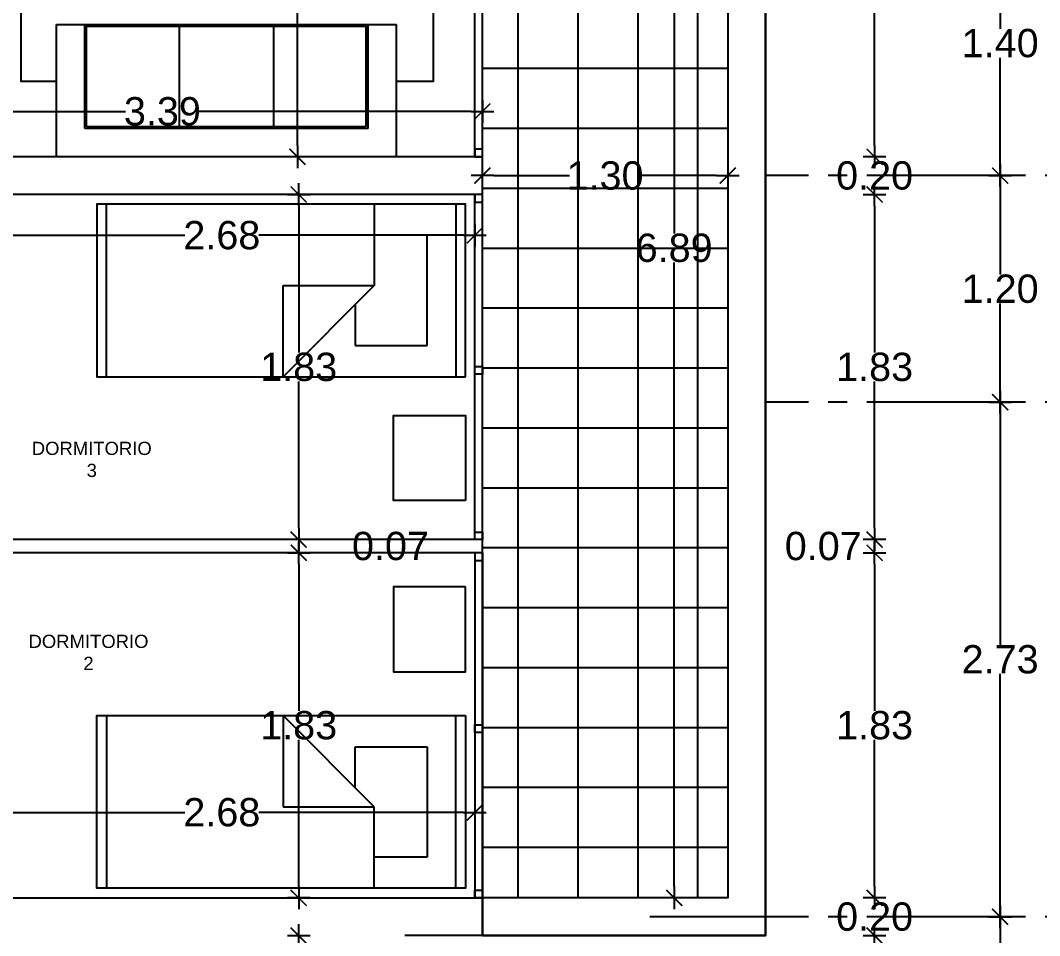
# Model space of a CAD drawing. Header units: millimetres. Extents: x 1217 to 2428, y 234 to 644.
# Drawn here: x 2363.05 to 2368.45, y 466.3 to 471.15 of the extents above; entities that cross this region are included whole.
import ezdxf

# ---------------------------------------------------------------- set-up
doc = ezdxf.new("R2010")
doc.units = ezdxf.units.MM
doc.linetypes.add('ACAD_ISO04W100', pattern=[30, 24, -3, 0, -3])
doc.layers.get('0').update_dxf_attribs({"lineweight": 5})
for name, color, linetype in [('0.1', 251, 'Continuous'), ('0.2', 2, 'Continuous'), ('0.3', 6, 'Continuous'), ('ARTEFACTOS', 4, 'Continuous'), ('COTAS', 252, 'Continuous'), ('COTAS INTERIORES', 3, 'Continuous'), ('Ejes', 8, 'Continuous'), ('Muebles', 8, 'Continuous'), ('muros', 7, 'Continuous'), ('SUPF', 171, 'Continuous'), ('Texto', 1, 'Continuous')]:
    doc.layers.add(name, color=color, linetype=linetype)
doc.styles.add('INTERARQ', font='arial.ttf')
doc.styles.get("Standard").update_dxf_attribs({"font": 'arial.ttf'})
doc.dimstyles.new('ESCALA_1-50', dxfattribs={"dimtxt": 0.15, "dimasz": 0.06, "dimexe": 0.18, "dimexo": 0.0625, "dimgap": 0, "dimtad": 0, "dimtih": 1, "dimtoh": 1, "dimzin": 0, "dimdsep": 46, "dimtxsty": 'INTERARQ', "dimblk": 'DIMTICK', "dimcen": 0, "dimse1": 1, "dimse2": 1, "dimclrd": 256, "dimclre": 1, "dimclrt": 2, "dimadec": 0, "dimazin": 0, "dimtfac": 4.5, "dimtofl": 0, "dimtmove": 2, "dimatfit": 3, "dimldrblk": 'DIMTICK', "dimfxl": 1, "dimtolj": 1, "dimtzin": 0, "dimarcsym": 0})

# ---------------------------------------------------------------- blocks, each defined once
blk = doc.blocks.new('sillon 150')
at = {"layer": 'ARTEFACTOS'}
for p, q in [((1.151, 0.05), (-0.651, 0.05)), ((-0.651, 0.05), (-0.651, -0.6515)), ((1.151, 0.05), (1.151, -0.6515)), ((1.001, -0.1), (-0.501, -0.1)), ((-0.501, -0.1), (-0.501, -0.6515)), ((0.001, -0.1), (0.001, -0.6515)), ((0.501, -0.1), (0.501, -0.6515)), ((1.001, -0.1), (1.001, -0.6515)), ((-0.501, -0.1098), (-0.501, -0.1098)), ((-0.491, -0.11), (0.991, -0.1103)), ((-0.491, -0.11), (-0.491, -0.6415)), ((0.991, -0.1103), (0.991, -0.6415)), ((-0.491, -0.6415), (0.991, -0.6415)), ((-0.651, -0.6515), (-0.501, -0.6515)), ((-0.501, -0.6515), (1.001, -0.6515)), ((1.001, -0.6515), (1.151, -0.6515))]:
    blk.add_line(p, q, dxfattribs=at)
blk = doc.blocks.new('Cama 1Pl')
at = {"layer": 'ARTEFACTOS'}
for p, q in [((-1.9012, -0.4572), (-1.9012, 0.4572)), ((-0.4826, 0.4572), (-0.4826, 0.0254)), ((-0.0508, 0.4572), (-0.0508, -0.4572)), ((-0.2032, 0.2921), (-0.4826, 0.2921)), ((-0.2032, -0.2921), (-0.2032, 0.2921)), ((-0.9652, -0.4572), (-0.9652, 0.0254)), ((-0.4826, 0.0254), (-0.9652, -0.4572)), ((-0.9652, 0.0254), (-0.4826, 0.0254)), ((-0.5842, -0.0762), (-0.5842, -0.2921)), ((-0.5842, -0.2921), (-0.2032, -0.2921))]:
    blk.add_line(p, q, dxfattribs=at)
blk.add_lwpolyline([(0, -0.4572), (0, 0.4572), (-1.952, 0.4572), (-1.952, -0.4572)], close=True, dxfattribs=at)
blk = doc.blocks.new('DIMTICK')
at = {"color": 1}
for p, q in [((0, 1), (0, -1)), ((-1, 0), (1, 0))]:
    blk.add_line(p, q, dxfattribs=at)
at = {"color": 3, "const_width": 0.141}
blk.add_lwpolyline([(0.707, 0.707), (-0.707, -0.707)], dxfattribs=at)
blk = doc.blocks.new('*D548')
at = {"layer": 'COTAS INTERIORES', "lineweight": -2, "ltscale": 3, "transparency": 16777216}
for p, q in [((2365.5584, 470.3281), (2365.9609, 470.3281)), ((2366.7384, 470.3281), (2366.3359, 470.3281))]:
    blk.add_line(p, q, dxfattribs=at)
at = {"layer": 'Defpoints', "color": 0, "ltscale": 3, "transparency": 16777216}
for p in [(2365.4984, 470.3283, 0), (2366.7984, 470.3283, 0), (2366.7984, 470.3281)]:
    blk.add_point(p, dxfattribs=at)
at = {"layer": 'COTAS INTERIORES', "lineweight": -2, "ltscale": 3, "transparency": 16777216, "xscale": 0.06, "yscale": 0.06, "zscale": 0.06, "rotation": 180}
blk.add_blockref('DIMTICK', (2365.4984, 470.3281), dxfattribs=at)
at = {"layer": 'COTAS INTERIORES', "lineweight": -2, "ltscale": 3, "transparency": 16777216, "xscale": 0.06, "yscale": 0.06, "zscale": 0.06}
blk.add_blockref('DIMTICK', (2366.7984, 470.3281), dxfattribs=at)
at = {"layer": 'COTAS INTERIORES', "color": 2, "ltscale": 3, "transparency": 16777216, "insert": (2366.1484, 470.3281), "char_height": 0.15, "attachment_point": 5, "style": 'INTERARQ'}
blk.add_mtext('\\A1;1.30', dxfattribs=at)
blk = doc.blocks.new('*D580')
at = {"layer": 'COTAS', "lineweight": -2, "ltscale": 3, "transparency": 16777216}
for p, q in [((2367.5764, 466.2412), (2367.5764, 464.8928)), ((2367.5764, 463.3913), (2367.5764, 464.7397))]:
    blk.add_line(p, q, dxfattribs=at)
at = {"layer": 'Defpoints', "color": 0, "ltscale": 3, "transparency": 16777216}
for p in [(2365.0884, 466.3012), (2367.5764, 466.3012), (2365.0884, 463.3313, 0)]:
    blk.add_point(p, dxfattribs=at)
at = {"layer": 'COTAS', "lineweight": -2, "ltscale": 3, "transparency": 16777216, "xscale": 0.06, "yscale": 0.06, "zscale": 0.06}
for p, rotation in [((2367.5764, 466.3012), 90), ((2367.5764, 463.3313), 270)]:
    blk.add_blockref('DIMTICK', p, dxfattribs=dict(at, rotation=rotation))
at = {"layer": 'COTAS', "color": 2, "ltscale": 3, "transparency": 16777216, "insert": (2367.5764, 464.8162), "char_height": 0.15, "attachment_point": 5, "style": 'INTERARQ'}
blk.add_mtext('\\A1;2.97', dxfattribs=at)
blk = doc.blocks.new('*D581')
at = {"layer": 'COTAS', "lineweight": -2, "ltscale": 3, "transparency": 16777216}
for p, q in [((2367.5764, 466.5612), (2367.5764, 466.6212)), ((2367.5764, 466.2412), (2367.5764, 466.1812))]:
    blk.add_line(p, q, dxfattribs=at)
at = {"layer": 'Defpoints', "color": 0, "ltscale": 3, "transparency": 16777216}
for p in [(2366.7983, 466.5012), (2367.5764, 466.5012), (2365.0884, 466.3012)]:
    blk.add_point(p, dxfattribs=at)
at = {"layer": 'COTAS', "lineweight": -2, "ltscale": 3, "transparency": 16777216, "xscale": 0.06, "yscale": 0.06, "zscale": 0.06}
for p, rotation in [((2367.5764, 466.5012), 270), ((2367.5764, 466.3012), 90)]:
    blk.add_blockref('DIMTICK', p, dxfattribs=dict(at, rotation=rotation))
at = {"layer": 'COTAS', "color": 2, "ltscale": 3, "transparency": 16777216, "insert": (2367.5764, 466.4012), "char_height": 0.15, "attachment_point": 5, "style": 'INTERARQ'}
blk.add_mtext('\\A1;0.20', dxfattribs=at)
blk = doc.blocks.new('*D582')
at = {"layer": 'COTAS', "lineweight": -2, "ltscale": 3, "transparency": 16777216}
for p, q in [((2367.5764, 468.2698), (2367.5764, 467.4921)), ((2367.5764, 466.5612), (2367.5764, 467.3389))]:
    blk.add_line(p, q, dxfattribs=at)
at = {"layer": 'Defpoints', "color": 0, "ltscale": 3, "transparency": 16777216}
for p in [(2365.4985, 468.3298), (2367.5764, 468.3298), (2366.7983, 466.5012)]:
    blk.add_point(p, dxfattribs=at)
at = {"layer": 'COTAS', "lineweight": -2, "ltscale": 3, "transparency": 16777216, "xscale": 0.06, "yscale": 0.06, "zscale": 0.06}
for p, rotation in [((2367.5764, 468.3298), 90), ((2367.5764, 466.5012), 270)]:
    blk.add_blockref('DIMTICK', p, dxfattribs=dict(at, rotation=rotation))
at = {"layer": 'COTAS', "color": 2, "ltscale": 3, "transparency": 16777216, "insert": (2367.5764, 467.4155), "char_height": 0.15, "attachment_point": 5, "style": 'INTERARQ'}
blk.add_mtext('\\A1;1.83', dxfattribs=at)
blk = doc.blocks.new('*D583')
at = {"layer": 'COTAS', "lineweight": -2, "ltscale": 3, "transparency": 16777216}
for p, q in [((2367.5764, 468.4598), (2367.5764, 468.5198)), ((2367.5764, 468.2698), (2367.5764, 468.2098))]:
    blk.add_line(p, q, dxfattribs=at)
at = {"layer": 'Defpoints', "color": 0, "ltscale": 3, "transparency": 16777216}
for p in [(2365.4985, 468.3998), (2367.5764, 468.3998), (2365.4985, 468.3298)]:
    blk.add_point(p, dxfattribs=at)
at = {"layer": 'COTAS', "lineweight": -2, "ltscale": 3, "transparency": 16777216, "xscale": 0.06, "yscale": 0.06, "zscale": 0.06}
for p, rotation in [((2367.5764, 468.3998), 270), ((2367.5764, 468.3298), 90)]:
    blk.add_blockref('DIMTICK', p, dxfattribs=dict(at, rotation=rotation))
at = {"layer": 'COTAS', "color": 2, "ltscale": 3, "transparency": 16777216, "insert": (2367.3044, 468.3647), "char_height": 0.15, "attachment_point": 5, "style": 'INTERARQ'}
blk.add_mtext('\\A1;0.07', dxfattribs=at)
blk = doc.blocks.new('*D584')
at = {"layer": 'COTAS', "lineweight": -2, "ltscale": 3, "transparency": 16777216}
for p, q in [((2367.5764, 470.1684), (2367.5764, 469.3907)), ((2367.5764, 468.4598), (2367.5764, 469.2374))]:
    blk.add_line(p, q, dxfattribs=at)
at = {"layer": 'Defpoints', "color": 0, "ltscale": 3, "transparency": 16777216}
for p in [(2365.4984, 470.2284), (2367.5764, 470.2284), (2365.4985, 468.3998)]:
    blk.add_point(p, dxfattribs=at)
at = {"layer": 'COTAS', "lineweight": -2, "ltscale": 3, "transparency": 16777216, "xscale": 0.06, "yscale": 0.06, "zscale": 0.06}
for p, rotation in [((2367.5764, 470.2284), 90), ((2367.5764, 468.3998), 270)]:
    blk.add_blockref('DIMTICK', p, dxfattribs=dict(at, rotation=rotation))
at = {"layer": 'COTAS', "color": 2, "ltscale": 3, "transparency": 16777216, "insert": (2367.5764, 469.3141), "char_height": 0.15, "attachment_point": 5, "style": 'INTERARQ'}
blk.add_mtext('\\A1;1.83', dxfattribs=at)
blk = doc.blocks.new('*D585')
at = {"layer": 'COTAS', "lineweight": -2, "ltscale": 3, "transparency": 16777216}
for p, q in [((2367.5764, 470.4883), (2367.5764, 470.5483)), ((2367.5764, 470.1684), (2367.5764, 470.1084))]:
    blk.add_line(p, q, dxfattribs=at)
at = {"layer": 'Defpoints', "color": 0, "ltscale": 3, "transparency": 16777216}
for p in [(2365.4984, 470.4283), (2367.5764, 470.4283), (2365.4984, 470.2284)]:
    blk.add_point(p, dxfattribs=at)
at = {"layer": 'COTAS', "lineweight": -2, "ltscale": 3, "transparency": 16777216, "xscale": 0.06, "yscale": 0.06, "zscale": 0.06}
for p, rotation in [((2367.5764, 470.4283), 270), ((2367.5764, 470.2284), 90)]:
    blk.add_blockref('DIMTICK', p, dxfattribs=dict(at, rotation=rotation))
at = {"layer": 'COTAS', "color": 2, "ltscale": 3, "transparency": 16777216, "insert": (2367.5764, 470.3283), "char_height": 0.15, "attachment_point": 5, "style": 'INTERARQ'}
blk.add_mtext('\\A1;0.20', dxfattribs=at)
blk = doc.blocks.new('*D586')
at = {"layer": 'COTAS', "lineweight": -2, "ltscale": 3, "transparency": 16777216}
for p, q in [((2367.5764, 473.3287), (2367.5764, 471.9851)), ((2367.5764, 470.4883), (2367.5764, 471.8319))]:
    blk.add_line(p, q, dxfattribs=at)
at = {"layer": 'Defpoints', "color": 0, "ltscale": 3, "transparency": 16777216}
for p in [(2365.6584, 473.3887), (2367.5764, 473.3887), (2365.4984, 470.4283)]:
    blk.add_point(p, dxfattribs=at)
at = {"layer": 'COTAS', "lineweight": -2, "ltscale": 3, "transparency": 16777216, "xscale": 0.06, "yscale": 0.06, "zscale": 0.06}
for p, rotation in [((2367.5764, 473.3887), 90), ((2367.5764, 470.4283), 270)]:
    blk.add_blockref('DIMTICK', p, dxfattribs=dict(at, rotation=rotation))
at = {"layer": 'COTAS', "color": 2, "ltscale": 3, "transparency": 16777216, "insert": (2367.5764, 471.9085), "char_height": 0.15, "attachment_point": 5, "style": 'INTERARQ'}
blk.add_mtext('\\A1;2.96', dxfattribs=at)
blk = doc.blocks.new('*D609')
at = {"layer": 'COTAS', "lineweight": -2, "ltscale": 3, "transparency": 16777216}
for p, q in [((2368.2415, 466.3412), (2368.2415, 465.2715)), ((2368.2415, 464.0513), (2368.2415, 465.1209))]:
    blk.add_line(p, q, dxfattribs=at)
at = {"layer": 'Defpoints', "color": 0, "ltscale": 3, "transparency": 16777216}
for p in [(2366.9983, 466.4012, 0), (2368.2415, 466.4012), (2365.0884, 463.9913, 0)]:
    blk.add_point(p, dxfattribs=at)
at = {"layer": 'COTAS', "lineweight": -2, "ltscale": 3, "transparency": 16777216, "xscale": 0.06, "yscale": 0.06, "zscale": 0.06}
for p, rotation in [((2368.2415, 466.4012), 90), ((2368.2415, 463.9913), 270)]:
    blk.add_blockref('DIMTICK', p, dxfattribs=dict(at, rotation=rotation))
at = {"layer": 'COTAS', "color": 2, "ltscale": 3, "transparency": 16777216, "insert": (2368.2415, 465.1962), "char_height": 0.15, "attachment_point": 5, "style": 'INTERARQ'}
blk.add_mtext('\\A1;2.41', dxfattribs=at)
blk = doc.blocks.new('*D610')
at = {"layer": 'COTAS', "lineweight": -2, "ltscale": 3, "transparency": 16777216}
for p, q in [((2368.2415, 469.0678), (2368.2415, 467.8412)), ((2368.2415, 466.4612), (2368.2415, 467.6879))]:
    blk.add_line(p, q, dxfattribs=at)
at = {"layer": 'Defpoints', "color": 0, "ltscale": 3, "transparency": 16777216}
for p in [(2366.9983, 469.1278), (2368.2415, 469.1278), (2366.9983, 466.4012, 0)]:
    blk.add_point(p, dxfattribs=at)
at = {"layer": 'COTAS', "lineweight": -2, "ltscale": 3, "transparency": 16777216, "xscale": 0.06, "yscale": 0.06, "zscale": 0.06}
for p, rotation in [((2368.2415, 469.1278), 90), ((2368.2415, 466.4012), 270)]:
    blk.add_blockref('DIMTICK', p, dxfattribs=dict(at, rotation=rotation))
at = {"layer": 'COTAS', "color": 2, "ltscale": 3, "transparency": 16777216, "insert": (2368.2415, 467.7645), "char_height": 0.15, "attachment_point": 5, "style": 'INTERARQ'}
blk.add_mtext('\\A1;2.73', dxfattribs=at)
blk = doc.blocks.new('*D611')
at = {"layer": 'COTAS', "lineweight": -2, "ltscale": 3, "transparency": 16777216}
for p, q in [((2368.2415, 470.2683), (2368.2415, 469.8046)), ((2368.2415, 469.1878), (2368.2415, 469.6515))]:
    blk.add_line(p, q, dxfattribs=at)
at = {"layer": 'Defpoints', "color": 0, "ltscale": 3, "transparency": 16777216}
for p in [(2366.9983, 470.3283), (2368.2415, 470.3283), (2366.9983, 469.1278)]:
    blk.add_point(p, dxfattribs=at)
at = {"layer": 'COTAS', "lineweight": -2, "ltscale": 3, "transparency": 16777216, "xscale": 0.06, "yscale": 0.06, "zscale": 0.06}
for p, rotation in [((2368.2415, 470.3283), 90), ((2368.2415, 469.1278), 270)]:
    blk.add_blockref('DIMTICK', p, dxfattribs=dict(at, rotation=rotation))
at = {"layer": 'COTAS', "color": 2, "ltscale": 3, "transparency": 16777216, "insert": (2368.2415, 469.7281), "char_height": 0.15, "attachment_point": 5, "style": 'INTERARQ'}
blk.add_mtext('\\A1;1.20', dxfattribs=at)
blk = doc.blocks.new('*D612')
at = {"layer": 'COTAS', "lineweight": -2, "ltscale": 3, "transparency": 16777216}
for p, q in [((2368.2415, 471.6711), (2368.2415, 471.1063)), ((2368.2415, 470.3883), (2368.2415, 470.9531))]:
    blk.add_line(p, q, dxfattribs=at)
at = {"layer": 'Defpoints', "color": 0, "ltscale": 3, "transparency": 16777216}
for p in [(2366.9983, 471.7311), (2368.2415, 471.7311), (2366.9983, 470.3283)]:
    blk.add_point(p, dxfattribs=at)
at = {"layer": 'COTAS', "lineweight": -2, "ltscale": 3, "transparency": 16777216, "xscale": 0.06, "yscale": 0.06, "zscale": 0.06}
for p, rotation in [((2368.2415, 471.7311), 90), ((2368.2415, 470.3283), 270)]:
    blk.add_blockref('DIMTICK', p, dxfattribs=dict(at, rotation=rotation))
at = {"layer": 'COTAS', "color": 2, "ltscale": 3, "transparency": 16777216, "insert": (2368.2415, 471.0297), "char_height": 0.15, "attachment_point": 5, "style": 'INTERARQ'}
blk.add_mtext('\\A1;1.40', dxfattribs=at)
blk = doc.blocks.new('*D329')
at = {"layer": 'COTAS', "lineweight": -2, "ltscale": 3, "transparency": 16777216}
for p, q in [((2368.8564, 495.1033), (2368.8564, 478.9229)), ((2368.8564, 462.5893), (2368.8564, 478.7696))]:
    blk.add_line(p, q, dxfattribs=at)
at = {"layer": 'Defpoints', "color": 0, "ltscale": 3, "transparency": 16777216}
for p in [(2364.1135, 495.1633, 0), (2368.8564, 495.1633), (2364.1135, 462.5293, 0)]:
    blk.add_point(p, dxfattribs=at)
at = {"layer": 'COTAS', "lineweight": -2, "ltscale": 3, "transparency": 16777216, "xscale": 0.06, "yscale": 0.06, "zscale": 0.06}
for p, rotation in [((2368.8564, 495.1633), 90), ((2368.8564, 462.5293), 270)]:
    blk.add_blockref('DIMTICK', p, dxfattribs=dict(at, rotation=rotation))
at = {"layer": 'COTAS', "color": 2, "ltscale": 3, "transparency": 16777216, "insert": (2368.8564, 478.8463), "char_height": 0.15, "attachment_point": 5, "style": 'INTERARQ'}
blk.add_mtext('\\A1;32.63', dxfattribs=at)
blk = doc.blocks.new('*D331')
at = {"layer": 'COTAS INTERIORES', "lineweight": -2, "ltscale": 3, "transparency": 16777216}
for p, q in [((2364.5253, 466.2412), (2364.5253, 464.9792)), ((2364.5253, 463.5641), (2364.5253, 464.8261))]:
    blk.add_line(p, q, dxfattribs=at)
at = {"layer": 'Defpoints', "color": 0, "ltscale": 3, "transparency": 16777216}
for p in [(2364.5253, 466.3012), (2365.1598, 466.3012, 0), (2364.8136, 463.5041, 0)]:
    blk.add_point(p, dxfattribs=at)
at = {"layer": 'COTAS INTERIORES', "lineweight": -2, "ltscale": 3, "transparency": 16777216, "xscale": 0.06, "yscale": 0.06, "zscale": 0.06}
for p, rotation in [((2364.5253, 466.3012), 90), ((2364.5253, 463.5041), 270)]:
    blk.add_blockref('DIMTICK', p, dxfattribs=dict(at, rotation=rotation))
at = {"layer": 'COTAS INTERIORES', "color": 2, "ltscale": 3, "transparency": 16777216, "insert": (2364.5253, 464.9027), "char_height": 0.15, "attachment_point": 5, "style": 'INTERARQ'}
blk.add_mtext('\\A1;2.80', dxfattribs=at)
blk = doc.blocks.new('*D332')
at = {"layer": 'COTAS INTERIORES', "lineweight": -2, "ltscale": 3, "transparency": 16777216}
for p, q in [((2364.5253, 468.2698), (2364.5253, 467.4921)), ((2364.5253, 466.5612), (2364.5253, 467.3388))]:
    blk.add_line(p, q, dxfattribs=at)
at = {"layer": 'Defpoints', "color": 0, "ltscale": 3, "transparency": 16777216}
for p in [(2364.4451, 468.3298, 0), (2364.5253, 466.5012), (2364.5253, 466.5012)]:
    blk.add_point(p, dxfattribs=at)
at = {"layer": 'COTAS INTERIORES', "lineweight": -2, "ltscale": 3, "transparency": 16777216, "xscale": 0.06, "yscale": 0.06, "zscale": 0.06}
for p, rotation in [((2364.5253, 468.3298), 90), ((2364.5253, 466.5012), 270)]:
    blk.add_blockref('DIMTICK', p, dxfattribs=dict(at, rotation=rotation))
at = {"layer": 'COTAS INTERIORES', "color": 2, "ltscale": 3, "transparency": 16777216, "insert": (2364.5253, 467.4155), "char_height": 0.15, "attachment_point": 5, "style": 'INTERARQ'}
blk.add_mtext('\\A1;1.83', dxfattribs=at)
blk = doc.blocks.new('*D659')
at = {"layer": 'COTAS INTERIORES', "lineweight": -2, "ltscale": 3, "transparency": 16777216}
for p, q in [((2362.8382, 466.9542), (2363.9221, 466.9542)), ((2365.3985, 466.9542), (2364.3146, 466.9542))]:
    blk.add_line(p, q, dxfattribs=at)
at = {"layer": 'Defpoints', "color": 0, "ltscale": 3, "transparency": 16777216}
for p in [(2362.7782, 467.4098, 0), (2365.4585, 467.2178, 0), (2365.4585, 466.9542)]:
    blk.add_point(p, dxfattribs=at)
at = {"layer": 'COTAS INTERIORES', "lineweight": -2, "ltscale": 3, "transparency": 16777216, "xscale": 0.06, "yscale": 0.06, "zscale": 0.06, "rotation": 180}
blk.add_blockref('DIMTICK', (2362.7782, 466.9542), dxfattribs=at)
at = {"layer": 'COTAS INTERIORES', "lineweight": -2, "ltscale": 3, "transparency": 16777216, "xscale": 0.06, "yscale": 0.06, "zscale": 0.06}
blk.add_blockref('DIMTICK', (2365.4585, 466.9542), dxfattribs=at)
at = {"layer": 'COTAS INTERIORES', "color": 2, "ltscale": 3, "transparency": 16777216, "insert": (2364.1183, 466.9542), "char_height": 0.15, "attachment_point": 5, "style": 'INTERARQ'}
blk.add_mtext('\\A1;2.68', dxfattribs=at)
blk = doc.blocks.new('*D660')
at = {"layer": 'COTAS INTERIORES', "lineweight": -2, "ltscale": 3, "transparency": 16777216}
for p, q in [((2364.5253, 468.4598), (2364.5253, 468.5198)), ((2364.5253, 468.2698), (2364.5253, 468.2098))]:
    blk.add_line(p, q, dxfattribs=at)
at = {"layer": 'Defpoints', "color": 0, "ltscale": 3, "transparency": 16777216}
for p in [(2363.9273, 468.3998, 0), (2364.5253, 468.3998), (2364.4451, 468.3298, 0)]:
    blk.add_point(p, dxfattribs=at)
at = {"layer": 'COTAS INTERIORES', "lineweight": -2, "ltscale": 3, "transparency": 16777216, "xscale": 0.06, "yscale": 0.06, "zscale": 0.06}
for p, rotation in [((2364.5253, 468.3998), 270), ((2364.5253, 468.3298), 90)]:
    blk.add_blockref('DIMTICK', p, dxfattribs=dict(at, rotation=rotation))
at = {"layer": 'COTAS INTERIORES', "color": 2, "ltscale": 3, "transparency": 16777216, "insert": (2365.0116, 468.3648), "char_height": 0.15, "attachment_point": 5, "style": 'INTERARQ'}
blk.add_mtext('\\A1;0.07', dxfattribs=at)
blk = doc.blocks.new('*D661')
at = {"layer": 'COTAS INTERIORES', "lineweight": -2, "ltscale": 3, "transparency": 16777216}
for p, q in [((2364.5253, 470.1683), (2364.5253, 469.3907)), ((2364.5253, 468.4598), (2364.5253, 469.2374))]:
    blk.add_line(p, q, dxfattribs=at)
at = {"layer": 'Defpoints', "color": 0, "ltscale": 3, "transparency": 16777216}
for p in [(2363.172, 470.2283, 0), (2364.5253, 470.2283), (2363.9273, 468.3998, 0)]:
    blk.add_point(p, dxfattribs=at)
at = {"layer": 'COTAS INTERIORES', "lineweight": -2, "ltscale": 3, "transparency": 16777216, "xscale": 0.06, "yscale": 0.06, "zscale": 0.06}
for p, rotation in [((2364.5253, 470.2283), 90), ((2364.5253, 468.3998), 270)]:
    blk.add_blockref('DIMTICK', p, dxfattribs=dict(at, rotation=rotation))
at = {"layer": 'COTAS INTERIORES', "color": 2, "ltscale": 3, "transparency": 16777216, "insert": (2364.5253, 469.314), "char_height": 0.15, "attachment_point": 5, "style": 'INTERARQ'}
blk.add_mtext('\\A1;1.83', dxfattribs=at)
blk = doc.blocks.new('*D662')
at = {"layer": 'COTAS INTERIORES', "lineweight": -2, "ltscale": 3, "transparency": 16777216}
for p, q in [((2362.8382, 470.012), (2363.9221, 470.012)), ((2365.3985, 470.012), (2364.3146, 470.012))]:
    blk.add_line(p, q, dxfattribs=at)
at = {"layer": 'Defpoints', "color": 0, "ltscale": 3, "transparency": 16777216}
for p in [(2365.4585, 470.012), (2362.7782, 469.2497, 0), (2365.4585, 469.1757, 0)]:
    blk.add_point(p, dxfattribs=at)
at = {"layer": 'COTAS INTERIORES', "lineweight": -2, "ltscale": 3, "transparency": 16777216, "xscale": 0.06, "yscale": 0.06, "zscale": 0.06, "rotation": 180}
blk.add_blockref('DIMTICK', (2362.7782, 470.012), dxfattribs=at)
at = {"layer": 'COTAS INTERIORES', "lineweight": -2, "ltscale": 3, "transparency": 16777216, "xscale": 0.06, "yscale": 0.06, "zscale": 0.06}
blk.add_blockref('DIMTICK', (2365.4585, 470.012), dxfattribs=at)
at = {"layer": 'COTAS INTERIORES', "color": 2, "ltscale": 3, "transparency": 16777216, "insert": (2364.1183, 470.012), "char_height": 0.15, "attachment_point": 5, "style": 'INTERARQ'}
blk.add_mtext('\\A1;2.68', dxfattribs=at)
blk = doc.blocks.new('*D663')
at = {"layer": 'COTAS INTERIORES', "lineweight": -2, "ltscale": 3, "transparency": 16777216}
for p, q in [((2364.5183, 473.3287), (2364.5183, 471.9851)), ((2364.5183, 470.4883), (2364.5183, 471.8319))]:
    blk.add_line(p, q, dxfattribs=at)
at = {"layer": 'Defpoints', "color": 0, "ltscale": 3, "transparency": 16777216}
for p in [(2364.5183, 473.3887), (2364.5453, 473.3887, 0), (2362.6673, 470.4283, 0)]:
    blk.add_point(p, dxfattribs=at)
at = {"layer": 'COTAS INTERIORES', "lineweight": -2, "ltscale": 3, "transparency": 16777216, "xscale": 0.06, "yscale": 0.06, "zscale": 0.06}
for p, rotation in [((2364.5183, 473.3887), 90), ((2364.5183, 470.4283), 270)]:
    blk.add_blockref('DIMTICK', p, dxfattribs=dict(at, rotation=rotation))
at = {"layer": 'COTAS INTERIORES', "color": 2, "ltscale": 3, "transparency": 16777216, "insert": (2364.5183, 471.9085), "char_height": 0.15, "attachment_point": 5, "style": 'INTERARQ'}
blk.add_mtext('\\A1;2.96', dxfattribs=at)
blk = doc.blocks.new('*D671')
at = {"layer": 'COTAS INTERIORES', "lineweight": -2, "ltscale": 3, "transparency": 16777216}
for p, q in [((2362.1685, 470.6683), (2363.6085, 470.6683)), ((2365.4384, 470.6683), (2363.9984, 470.6683))]:
    blk.add_line(p, q, dxfattribs=at)
at = {"layer": 'Defpoints', "color": 0, "ltscale": 3, "transparency": 16777216}
for p in [(2365.4984, 470.6683), (2362.1085, 470.4283, 0), (2365.4984, 470.4283, 0)]:
    blk.add_point(p, dxfattribs=at)
at = {"layer": 'COTAS INTERIORES', "lineweight": -2, "ltscale": 3, "transparency": 16777216, "xscale": 0.06, "yscale": 0.06, "zscale": 0.06, "rotation": 180}
blk.add_blockref('DIMTICK', (2362.1085, 470.6683), dxfattribs=at)
at = {"layer": 'COTAS INTERIORES', "lineweight": -2, "ltscale": 3, "transparency": 16777216, "xscale": 0.06, "yscale": 0.06, "zscale": 0.06}
blk.add_blockref('DIMTICK', (2365.4984, 470.6683), dxfattribs=at)
at = {"layer": 'COTAS INTERIORES', "color": 2, "ltscale": 3, "transparency": 16777216, "insert": (2363.8034, 470.6683), "char_height": 0.15, "attachment_point": 5, "style": 'INTERARQ'}
blk.add_mtext('\\A1;3.39', dxfattribs=at)
blk = doc.blocks.new('*D674')
at = {"layer": 'COTAS INTERIORES', "lineweight": -2, "ltscale": 3, "transparency": 16777216}
for p, q in [((2366.5144, 473.3287), (2366.5144, 470.0216)), ((2366.5144, 466.5612), (2366.5144, 469.8684))]:
    blk.add_line(p, q, dxfattribs=at)
at = {"layer": 'Defpoints', "color": 0, "ltscale": 3, "transparency": 16777216}
for p in [(2366.1484, 473.3887, 0), (2366.1484, 466.5012, 0), (2366.5144, 466.5012)]:
    blk.add_point(p, dxfattribs=at)
at = {"layer": 'COTAS INTERIORES', "lineweight": -2, "ltscale": 3, "transparency": 16777216, "xscale": 0.06, "yscale": 0.06, "zscale": 0.06}
for p, rotation in [((2366.5144, 473.3887), 90), ((2366.5144, 466.5012), 270)]:
    blk.add_blockref('DIMTICK', p, dxfattribs=dict(at, rotation=rotation))
at = {"layer": 'COTAS INTERIORES', "color": 2, "ltscale": 3, "transparency": 16777216, "insert": (2366.5144, 469.945), "char_height": 0.15, "attachment_point": 5, "style": 'INTERARQ'}
blk.add_mtext('\\A1;6.89', dxfattribs=at)

msp = doc.modelspace()

# ---------------------------------------------------------------- hatches: boundary and pattern name
at = {"layer": '0.1'}
h = msp.add_hatch(dxfattribs=at)
h.set_pattern_fill('NET', color=256, scale=0.099999, angle=-270, style=0)
h.set_pattern_definition([(90, (807.40966, -346.0244), (-0.31749764, 2e-16), []), (180, (807.40966, -346.0244), (-2e-16, -0.31749764), [])])
edge = h.paths.add_edge_path()
edge.add_line((2365.49834, 466.50121), (2366.11548, 466.50121))
edge.add_line((2366.11548, 466.50121), (2366.79834, 466.50122))
edge.add_line((2366.79834, 466.50122), (2366.79839, 473.38872))
edge.add_line((2366.79839, 473.38872), (2365.4984, 473.38873))
edge.add_line((2365.4984, 473.38873), (2365.49848, 466.50121))

# ---------------------------------------------------------------- linework, layer by layer
at = {"layer": '0.1', "elevation": 0}
for points in [[(2365.4584, 470.42829), (2365.4584, 473.38873)], [(2365.4984, 470.42829), (2365.4984, 473.38873)], [(2365.4585, 468.39976), (2365.45848, 470.22829)], [(2365.49844, 468.39976), (2365.49847, 470.22829)], [(2365.45849, 468.32976), (2365.45848, 466.50121)], [(2365.49849, 468.32976), (2365.49848, 466.50121)]]:
    msp.add_lwpolyline(points, dxfattribs=at)
for points in [[(2365.40841, 468.60682), (2365.02842, 468.60682), (2365.02842, 469.05682), (2365.40841, 469.05682)], [(2365.40841, 468.14932), (2365.02842, 468.14932), (2365.02842, 467.69932), (2365.40841, 467.69932)]]:
    msp.add_lwpolyline(points, close=True, dxfattribs=at)
at = {"layer": '0.2', "elevation": 0}
for points in [[(2365.49834, 466.30121), (2366.99832, 466.30122), (2366.99832, 475.22826)], [(2366.79839, 473.38872), (2366.79833, 466.50122), (2365.49848, 466.50121)], [(2365.49841, 470.46829), (2365.45841, 470.46829), (2365.45841, 470.42829), (2365.49841, 470.42829), (2365.49841, 470.46829)], [(2365.49844, 470.22834), (2365.45844, 470.22834), (2365.45844, 470.18834), (2365.49844, 470.18834), (2365.49844, 470.22834)], [(2365.49849, 469.27652), (2365.45849, 469.27652), (2365.45849, 469.31652), (2365.49849, 469.31652), (2365.49849, 469.27652)], [(2365.49849, 468.39975), (2365.45849, 468.39975), (2365.45849, 468.43975), (2365.49849, 468.43975), (2365.49849, 468.39975)], [(2365.49849, 468.32975), (2365.45849, 468.32975), (2365.45849, 468.28975), (2365.49849, 468.28975), (2365.49849, 468.32975)], [(2365.49849, 467.37798), (2365.45849, 467.37798), (2365.45849, 467.41798), (2365.49849, 467.41798), (2365.49849, 467.37798)], [(2365.4984, 466.50121), (2365.4584, 466.50121), (2365.4584, 466.54121), (2365.4984, 466.54121), (2365.4984, 466.50121)]]:
    msp.add_lwpolyline(points, dxfattribs=at)
at = {"layer": '0.3', "elevation": 0}
for points in [[(2365.49849, 468.39976), (2362.10853, 468.39976)], [(2365.49849, 468.32975), (2365.49849, 468.39975)], [(2365.49849, 468.32976), (2362.10853, 468.32976)]]:
    msp.add_lwpolyline(points, dxfattribs=at)
at = {"layer": 'ARTEFACTOS', "elevation": 0}
for points in [[(2363.05351, 472.3187), (2363.05351, 470.82935), (2363.24172, 470.82935)], [(2365.04372, 470.82935), (2365.23924, 470.82935), (2365.23924, 472.32017)]]:
    msp.add_lwpolyline(points, dxfattribs=at)
at = {"layer": 'Ejes', "linetype": 'ACAD_ISO04W100', "ltscale": 0.035, "elevation": 0}
for points in [[(2369.52562, 470.32828), (2366.99833, 470.32828)], [(2369.52562, 469.12785), (2366.99833, 469.12785)], [(2369.52562, 466.40119), (2366.2983, 466.40119)]]:
    msp.add_lwpolyline(points, dxfattribs=at)
at = {"layer": 'muros', "elevation": 0}
for points in [[(2365.49841, 470.4283), (2362.10848, 470.4283)], [(2365.49844, 470.22834), (2365.49841, 470.42829)], [(2365.49844, 470.22839), (2362.10848, 470.22831)], [(2362.10848, 466.30121), (2362.10848, 466.50121), (2365.49834, 466.50121), (2365.49834, 466.30121), (2365.08838, 466.30121)]]:
    msp.add_lwpolyline(points, dxfattribs=at)
at = {"layer": 'SUPF', "ltscale": 3, "elevation": 0}
msp.add_lwpolyline([(2365.65841, 473.58873), (2366.99833, 473.58872), (2366.99832, 466.30122), (2365.49834, 466.30121), (2365.49841, 473.38872), (2365.6584, 473.38873), (2365.65841, 473.58873)], dxfattribs=at)

# ---------------------------------------------------------------- block references
at = {"layer": 'ARTEFACTOS', "xscale": -0.9999925657630362, "yscale": 0.9999925657630349, "zscale": 0.9999925657630349, "rotation": 179.9982109173233}
msp.add_blockref('sillon 150', (2363.89271, 470.4783, 0), dxfattribs=at)
at = {"layer": 'Muebles', "xscale": 0.9999925657630349, "yscale": 0.9999925657630349, "zscale": 0.9999925657630349}
msp.add_blockref('Cama 1Pl', (2365.40843, 469.71994, 0), dxfattribs=at)
at = {"layer": 'Muebles', "xscale": -0.9999925657630349, "yscale": 0.9999925657630349, "zscale": 0.9999925657630349, "rotation": 180}
msp.add_blockref('Cama 1Pl', (2365.40843, 467.00958, 0), dxfattribs=at)

# ---------------------------------------------------------------- texts
at = {"layer": 'Texto', "char_height": 0.0699995, "width": 0.4782868, "attachment_point": 5}
for s, insert in [('DORMITORIO 3', (2363.42916, 468.82419, 0)), ('DORMITORIO 2', (2363.41187, 467.80207, 0))]:
    msp.add_mtext(s, dxfattribs=dict(at, insert=insert))

# ---------------------------------------------------------------- dimensions: what is measured, and where the dimension line sits
at = {"layer": 'COTAS', "ltscale": 3}
for base, p1, p2, picture, middle in [((2368.85635, 495.16328), (2364.11354, 462.52928, 0), (2364.11354, 495.16328, 0), '*D329', (2368.85635, 478.84628)), ((2367.57641, 473.38873, 0), (2365.49841, 470.4283, 0), (2365.6584, 473.38873, 0), '*D586', (2367.57641, 471.90851, 0)), ((2368.24149, 471.73112, 0), (2366.99833, 470.32828, 0), (2366.99833, 471.73112, 0), '*D612', (2368.24149, 471.0297, 0)), ((2367.57641, 470.4283, 0), (2365.49844, 470.22839, 0), (2365.49841, 470.4283, 0), '*D585', (2367.57641, 470.32834, 0)), ((2368.24149, 470.32828, 0), (2366.99833, 469.12785, 0), (2366.99833, 470.32828, 0), '*D611', (2368.24149, 469.72806, 0)), ((2367.57641, 470.22839, 0), (2365.49849, 468.39975, 0), (2365.49844, 470.22839, 0), '*D584', (2367.57641, 469.31407, 0)), ((2368.24149, 469.12785), (2366.99833, 466.40119, 0), (2366.99833, 469.12785), '*D610', (2368.24149, 467.76452)), ((2367.57641, 468.32976, 0), (2366.79833, 466.50122, 0), (2365.49849, 468.32976, 0), '*D582', (2367.57641, 467.41549, 0)), ((2367.57641, 466.50122, 0), (2365.08838, 466.30121, 0), (2366.79833, 466.50122, 0), '*D581', (2367.57641, 466.40121, 0)), ((2368.24149, 466.40119), (2365.08838, 463.99126, 0), (2366.99833, 466.40119, 0), '*D609', (2368.24149, 465.19623)), ((2367.5764, 466.30121), (2365.08838, 463.33128, 0), (2365.08838, 466.30121), '*D580', (2367.5764, 464.81624))]:
    dim = msp.add_linear_dim(base=base, p1=p1, p2=p2, angle=90, dimstyle='ESCALA_1-50', dxfattribs=at)
    dim.commit()
    dim.dimension.update_dxf_attribs({"geometry": picture, "text_midpoint": middle})
dim = msp.add_linear_dim(base=(2367.57641, 468.39975), p1=(2365.49849, 468.32976), p2=(2365.49849, 468.39975), angle=90, dimstyle='ESCALA_1-50', dxfattribs=at)
dim.commit()
dim.dimension.update_dxf_attribs({"geometry": '*D583', "text_midpoint": (2367.30444, 468.36471), "dimtype": 160})
at = {"layer": 'COTAS INTERIORES', "ltscale": 3}
for base, p1, p2, picture, middle in [((2364.51826, 473.38871), (2362.66727, 470.4283, 0), (2364.54528, 473.38871, 0), '*D663', (2364.51826, 471.90851)), ((2366.51439, 466.50121), (2366.1484, 473.38872, 0), (2366.1484, 466.50121, 0), '*D674', (2366.51439, 469.94497)), ((2364.52526, 470.22834), (2363.92733, 468.39976, 0), (2363.17197, 470.22834, 0), '*D661', (2364.52526, 469.31405)), ((2364.52526, 468.39976), (2364.44514, 468.32976, 0), (2363.92733, 468.39976, 0), '*D660', (2365.0116, 468.36476)), ((2364.52526, 466.50121), (2364.44514, 468.32976, 0), (2364.52526, 466.50121), '*D332', (2364.52526, 467.41548)), ((2364.52526, 466.30121), (2364.8136, 463.50412, 0), (2365.15983, 466.30121, 0), '*D331', (2364.52526, 464.90266))]:
    dim = msp.add_linear_dim(base=base, p1=p1, p2=p2, angle=90, dimstyle='ESCALA_1-50', dxfattribs=at)
    dim.commit()
    dim.dimension.update_dxf_attribs({"geometry": picture, "text_midpoint": middle})
for base, p1, p2, picture, middle in [((2365.4984, 470.66831), (2362.10848, 470.4283, 0), (2365.4984, 470.42829, 0), '*D671', (2363.80344, 470.66831)), ((2366.79836, 470.32809, 0), (2365.49843, 470.32831, 0), (2366.79836, 470.32832, 0), '*D548', (2366.14839, 470.32809, 0)), ((2365.45849, 470.01204), (2362.7782, 469.24975, 0), (2365.45849, 469.17571, 0), '*D662', (2364.11835, 470.01204)), ((2365.45849, 466.95422), (2362.7782, 467.40976, 0), (2365.45849, 467.21775, 0), '*D659', (2364.11834, 466.95422))]:
    dim = msp.add_linear_dim(base=base, p1=p1, p2=p2, dimstyle='ESCALA_1-50', dxfattribs=at)
    dim.commit()
    dim.dimension.update_dxf_attribs({"geometry": picture, "text_midpoint": middle})

doc.saveas('drawing.dxf')
